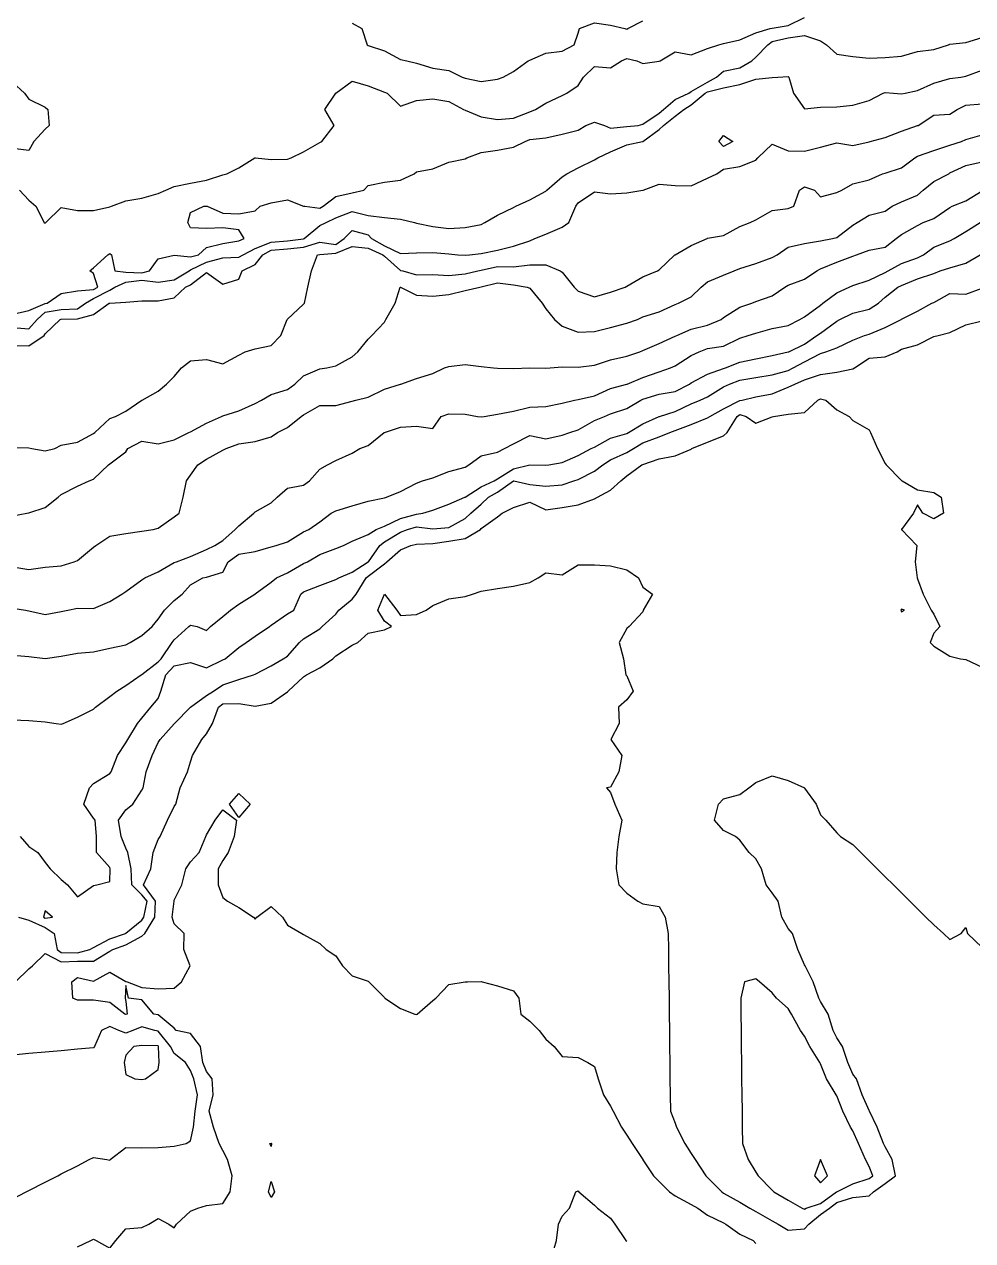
# Model space of a CAD drawing. Header units: metres. Extents: x 2681030 to 2681330, y 1246000 to 1246290.
# Drawn here: x 2681099.61 to 2681128.96, y 1246051.24 to 1246088.88 of the extents above; entities that cross this region are included whole.
import ezdxf

# ---------------------------------------------------------------- set-up
doc = ezdxf.new("R2010")
doc.units = ezdxf.units.M
doc.layers.add('BASIS_HOEHENLINIEN', color=8, linetype='Continuous')

msp = doc.modelspace()

# ---------------------------------------------------------------- linework, layer by layer
at = {"layer": 'BASIS_HOEHENLINIEN'}
for points in [[(2681099.456, 1246083.75, 0), (2681099.75, 1246083.442, 0), (2681099.961, 1246083.25, 0), (2681100.221, 1246082.75, 0), (2681100.25, 1246082.725, 0), (2681100.271, 1246082.75, 0), (2681100.75, 1246083.212, 0), (2681101.25, 1246083.119, 0), (2681101.75, 1246083.121, 0), (2681102.25, 1246083.23, 0), (2681102.307, 1246083.25, 0), (2681102.75, 1246083.421, 0), (2681103.25, 1246083.498, 0), (2681103.75, 1246083.646, 0), (2681103.984, 1246083.75, 0), (2681104.25, 1246083.866, 0), (2681104.75, 1246083.961, 0), (2681105.25, 1246084.061, 0), (2681105.75, 1246084.219, 0), (2681105.873, 1246084.25, 0), (2681106.25, 1246084.444, 0), (2681106.746, 1246084.75, 0), (2681106.75, 1246084.752, 0), (2681106.762, 1246084.75, 0), (2681107.25, 1246084.699, 0), (2681107.75, 1246084.704, 0), (2681107.869, 1246084.75, 0), (2681108.25, 1246084.933, 0), (2681108.75, 1246085.226, 0), (2681108.815, 1246085.25, 0), (2681109.193, 1246085.75, 0), (2681108.911, 1246086.25, 0), (2681109.25, 1246086.75, 0), (2681109.251, 1246086.75, 0), (2681109.75, 1246087.119, 0), (2681110.25, 1246086.978, 0), (2681110.75, 1246086.783, 0), (2681110.834, 1246086.75, 0), (2681111.25, 1246086.352, 0), (2681111.75, 1246086.522, 0), (2681112.25, 1246086.572, 0), (2681112.75, 1246086.493, 0), (2681113.201, 1246086.25, 0), (2681113.25, 1246086.229, 0), (2681113.75, 1246086.019, 0), (2681114.25, 1246085.931, 0), (2681114.75, 1246085.973, 0), (2681115.25, 1246086.178, 0), (2681115.429, 1246086.25, 0), (2681115.75, 1246086.442, 0), (2681116.25, 1246086.682, 0), (2681116.399, 1246086.75, 0), (2681116.75, 1246086.993, 0), (2681116.917, 1246087.25, 0), (2681117.25, 1246087.573, 0), (2681117.75, 1246087.53, 0), (2681118.092, 1246087.75, 0), (2681118.25, 1246087.823, 0), (2681118.568, 1246087.75, 0), (2681118.75, 1246087.669, 0), (2681119.25, 1246087.741, 0), (2681119.285, 1246087.75, 0), (2681119.75, 1246088.028, 0), (2681120.25, 1246087.935, 0), (2681120.75, 1246088.131, 0), (2681121.105, 1246088.25, 0), (2681121.25, 1246088.287, 0), (2681121.75, 1246088.397, 0), (2681122.25, 1246088.617, 0), (2681122.692, 1246088.75, 0), (2681122.75, 1246088.766, 0), (2681123.25, 1246088.843, 0), (2681123.75, 1246089.09, 0)], [(2681109.75, 1246088.92, 0), (2681110.049, 1246088.75, 0), (2681110.22, 1246088.25, 0), (2681110.25, 1246088.224, 0), (2681110.75, 1246088.063, 0), (2681111.25, 1246087.797, 0), (2681111.447, 1246087.75, 0), (2681111.75, 1246087.678, 0), (2681112.25, 1246087.529, 0), (2681112.75, 1246087.447, 0), (2681113.162, 1246087.25, 0), (2681113.25, 1246087.211, 0), (2681113.75, 1246087.112, 0), (2681114.25, 1246087.189, 0), (2681114.429, 1246087.25, 0), (2681114.75, 1246087.424, 0), (2681115.199, 1246087.75, 0), (2681115.25, 1246087.773, 0), (2681115.75, 1246087.987, 0), (2681116.25, 1246088.05, 0), (2681116.624, 1246088.25, 0), (2681116.75, 1246088.609, 0), (2681116.788, 1246088.75, 0), (2681117.25, 1246088.929, 0), (2681117.75, 1246088.854, 0), (2681118.192, 1246088.75, 0), (2681118.25, 1246088.735, 0), (2681118.281, 1246088.75, 0), (2681118.75, 1246088.986, 0)], [(2681099.25, 1246079.907, 0), (2681099.75, 1246080.028, 0), (2681100.25, 1246080.238, 0), (2681100.311, 1246080.25, 0), (2681100.75, 1246080.548, 0), (2681101.25, 1246080.634, 0), (2681101.75, 1246080.674, 0), (2681101.882, 1246080.75, 0), (2681101.75, 1246081.171, 0), (2681101.639, 1246081.25, 0), (2681101.75, 1246081.35, 0), (2681102.196, 1246081.75, 0), (2681102.25, 1246081.79, 0), (2681102.306, 1246081.75, 0), (2681102.413, 1246081.25, 0), (2681102.75, 1246081.211, 0), (2681103.25, 1246081.193, 0), (2681103.481, 1246081.25, 0), (2681103.75, 1246081.626, 0), (2681104.25, 1246081.741, 0), (2681104.75, 1246081.69, 0), (2681104.997, 1246081.75, 0), (2681105.25, 1246081.971, 0), (2681105.75, 1246082.103, 0), (2681106.25, 1246082.179, 0), (2681106.414, 1246082.25, 0), (2681106.25, 1246082.526, 0), (2681105.75, 1246082.581, 0), (2681105.25, 1246082.565, 0), (2681104.75, 1246082.586, 0), (2681104.67, 1246082.75, 0), (2681104.75, 1246083.061, 0), (2681105.168, 1246083.25, 0), (2681105.25, 1246083.253, 0), (2681105.266, 1246083.25, 0), (2681105.75, 1246083.033, 0), (2681106.25, 1246083.013, 0), (2681106.75, 1246083.111, 0), (2681106.912, 1246083.25, 0), (2681107.25, 1246083.355, 0), (2681107.75, 1246083.451, 0), (2681108.25, 1246083.257, 0), (2681108.286, 1246083.25, 0), (2681108.75, 1246083.194, 0), (2681108.856, 1246083.25, 0), (2681109.25, 1246083.553, 0), (2681109.75, 1246083.662, 0), (2681110.116, 1246083.75, 0), (2681110.25, 1246083.889, 0), (2681110.75, 1246083.996, 0), (2681111.25, 1246084.054, 0), (2681111.672, 1246084.25, 0), (2681111.75, 1246084.317, 0), (2681112.25, 1246084.408, 0), (2681112.75, 1246084.613, 0), (2681113.25, 1246084.719, 0), (2681113.301, 1246084.75, 0), (2681113.75, 1246084.912, 0), (2681114.25, 1246084.986, 0), (2681114.75, 1246085.078, 0), (2681115.105, 1246085.25, 0), (2681115.25, 1246085.316, 0), (2681115.75, 1246085.371, 0), (2681116.25, 1246085.484, 0), (2681116.75, 1246085.601, 0), (2681116.988, 1246085.75, 0), (2681117.25, 1246085.858, 0), (2681117.56, 1246085.75, 0), (2681117.75, 1246085.666, 0), (2681118.25, 1246085.721, 0), (2681118.607, 1246085.75, 0), (2681118.75, 1246085.796, 0), (2681119.25, 1246086.136, 0), (2681119.393, 1246086.25, 0), (2681119.75, 1246086.55, 0), (2681120.168, 1246086.75, 0), (2681120.25, 1246086.805, 0), (2681120.75, 1246087.095, 0), (2681121.031, 1246087.25, 0), (2681121.25, 1246087.429, 0), (2681121.75, 1246087.53, 0), (2681122.122, 1246087.75, 0), (2681122.25, 1246087.868, 0), (2681122.622, 1246088.25, 0), (2681122.75, 1246088.348, 0), (2681123.25, 1246088.466, 0), (2681123.75, 1246088.53, 0), (2681124.25, 1246088.374, 0), (2681124.437, 1246088.25, 0), (2681124.75, 1246087.956, 0), (2681125.25, 1246087.885, 0), (2681125.75, 1246087.834, 0), (2681126.25, 1246087.857, 0), (2681126.75, 1246087.891, 0), (2681127.25, 1246088.043, 0), (2681127.75, 1246088.101, 0), (2681128.21, 1246088.25, 0), (2681128.25, 1246088.264, 0), (2681128.75, 1246088.315, 0), (2681129.25, 1246088.472, 0)], [(2681099.25, 1246079.497, 0), (2681099.75, 1246079.455, 0), (2681100.001, 1246079.75, 0), (2681100.25, 1246079.972, 0), (2681100.75, 1246080.052, 0), (2681101.25, 1246080.073, 0), (2681101.507, 1246080.25, 0), (2681101.75, 1246080.4, 0), (2681102.25, 1246080.659, 0), (2681102.409, 1246080.75, 0), (2681102.75, 1246080.9, 0), (2681103.25, 1246080.96, 0), (2681103.75, 1246080.897, 0), (2681104.25, 1246080.978, 0), (2681104.705, 1246081.25, 0), (2681104.75, 1246081.282, 0), (2681105.25, 1246081.52, 0), (2681105.75, 1246081.659, 0), (2681106.25, 1246081.676, 0), (2681106.38, 1246081.75, 0), (2681106.75, 1246081.944, 0), (2681107.25, 1246082.14, 0), (2681107.75, 1246082.178, 0), (2681108.25, 1246082.242, 0), (2681108.27, 1246082.25, 0), (2681108.75, 1246082.658, 0), (2681108.952, 1246082.75, 0), (2681109.25, 1246082.893, 0), (2681109.75, 1246083.093, 0), (2681110.25, 1246082.968, 0), (2681110.75, 1246082.901, 0), (2681111.25, 1246082.853, 0), (2681111.688, 1246082.75, 0), (2681111.75, 1246082.724, 0), (2681112.25, 1246082.627, 0), (2681112.75, 1246082.566, 0), (2681113.25, 1246082.591, 0), (2681113.75, 1246082.688, 0), (2681113.857, 1246082.75, 0), (2681114.25, 1246082.974, 0), (2681114.75, 1246083.212, 0), (2681114.818, 1246083.25, 0), (2681115.25, 1246083.449, 0), (2681115.75, 1246083.718, 0), (2681115.776, 1246083.75, 0), (2681116.25, 1246084.157, 0), (2681116.402, 1246084.25, 0), (2681116.75, 1246084.436, 0), (2681117.25, 1246084.683, 0), (2681117.359, 1246084.75, 0), (2681117.75, 1246084.935, 0), (2681118.25, 1246085.154, 0), (2681118.735, 1246085.25, 0), (2681118.75, 1246085.253, 0), (2681119.25, 1246085.626, 0), (2681119.385, 1246085.75, 0), (2681119.75, 1246086.036, 0), (2681120.02, 1246086.25, 0), (2681120.25, 1246086.387, 0), (2681120.683, 1246086.75, 0), (2681120.75, 1246086.793, 0), (2681121.25, 1246086.918, 0), (2681121.75, 1246087.021, 0), (2681122.25, 1246087.184, 0), (2681122.75, 1246087.233, 0), (2681122.926, 1246087.25, 0), (2681123.25, 1246087.271, 0), (2681123.266, 1246087.25, 0), (2681123.415, 1246086.75, 0), (2681123.75, 1246086.262, 0), (2681124.25, 1246086.322, 0), (2681124.75, 1246086.326, 0), (2681125.25, 1246086.377, 0), (2681125.75, 1246086.527, 0), (2681126.187, 1246086.75, 0), (2681126.25, 1246086.768, 0), (2681126.504, 1246086.75, 0), (2681126.75, 1246086.726, 0), (2681126.863, 1246086.75, 0), (2681127.25, 1246086.836, 0), (2681127.75, 1246087.055, 0), (2681128.25, 1246087.2, 0), (2681128.59, 1246087.25, 0), (2681128.75, 1246087.278, 0), (2681129.25, 1246087.467, 0)], [(2681099.25, 1246087.085, 0), (2681099.616, 1246086.75, 0), (2681099.75, 1246086.561, 0), (2681100.25, 1246086.321, 0), (2681100.341, 1246086.25, 0), (2681100.38, 1246085.75, 0), (2681100.25, 1246085.638, 0), (2681099.907, 1246085.25, 0), (2681099.75, 1246084.973, 0), (2681099.25, 1246085.038, 0)], [(2681099.25, 1246078.942, 0), (2681099.75, 1246078.932, 0), (2681100.227, 1246079.25, 0), (2681100.25, 1246079.303, 0), (2681100.719, 1246079.75, 0), (2681100.75, 1246079.753, 0), (2681101.25, 1246079.767, 0), (2681101.75, 1246079.898, 0), (2681102.234, 1246080.25, 0), (2681102.25, 1246080.256, 0), (2681102.75, 1246080.283, 0), (2681103.25, 1246080.329, 0), (2681103.75, 1246080.322, 0), (2681104.25, 1246080.418, 0), (2681104.6, 1246080.75, 0), (2681104.75, 1246080.818, 0), (2681105.25, 1246081.201, 0), (2681105.75, 1246080.836, 0), (2681106.25, 1246080.993, 0), (2681106.35, 1246081.25, 0), (2681106.75, 1246081.448, 0), (2681106.994, 1246081.75, 0), (2681107.25, 1246081.893, 0), (2681107.75, 1246081.93, 0), (2681108.25, 1246081.981, 0), (2681108.75, 1246082.144, 0), (2681109.25, 1246082.063, 0), (2681109.503, 1246082.25, 0), (2681109.75, 1246082.496, 0), (2681110.25, 1246082.366, 0), (2681110.357, 1246082.25, 0), (2681110.75, 1246082.022, 0), (2681111.25, 1246081.79, 0), (2681111.75, 1246081.811, 0), (2681112.25, 1246081.82, 0), (2681112.75, 1246081.775, 0), (2681113.026, 1246081.75, 0), (2681113.25, 1246081.733, 0), (2681113.384, 1246081.75, 0), (2681113.75, 1246081.794, 0), (2681114.25, 1246081.897, 0), (2681114.75, 1246082.018, 0), (2681115.25, 1246082.185, 0), (2681115.412, 1246082.25, 0), (2681115.75, 1246082.392, 0), (2681116.25, 1246082.607, 0), (2681116.455, 1246082.75, 0), (2681116.681, 1246083.25, 0), (2681116.75, 1246083.355, 0), (2681117.25, 1246083.701, 0), (2681117.75, 1246083.635, 0), (2681118.25, 1246083.67, 0), (2681118.75, 1246083.746, 0), (2681118.764, 1246083.75, 0), (2681119.25, 1246083.937, 0), (2681119.75, 1246083.894, 0), (2681120.25, 1246083.88, 0), (2681120.75, 1246084.117, 0), (2681121.035, 1246084.25, 0), (2681121.25, 1246084.394, 0), (2681121.75, 1246084.484, 0), (2681122.25, 1246084.674, 0), (2681122.309, 1246084.75, 0), (2681122.75, 1246085.168, 0), (2681123.25, 1246084.97, 0), (2681123.75, 1246084.951, 0), (2681124.25, 1246085.08, 0), (2681124.75, 1246085.209, 0), (2681125.25, 1246085.131, 0), (2681125.75, 1246085.24, 0), (2681125.787, 1246085.25, 0), (2681126.25, 1246085.377, 0), (2681126.75, 1246085.573, 0), (2681127.25, 1246085.745, 0), (2681127.272, 1246085.75, 0), (2681127.75, 1246086.065, 0), (2681128.25, 1246086.1, 0), (2681128.476, 1246086.25, 0), (2681128.75, 1246086.384, 0), (2681129.25, 1246086.424, 0)], [(2681099.25, 1246075.79, 0), (2681099.75, 1246075.779, 0), (2681099.842, 1246075.75, 0), (2681100.25, 1246075.684, 0), (2681100.554, 1246075.75, 0), (2681100.75, 1246075.858, 0), (2681101.25, 1246075.949, 0), (2681101.75, 1246076.214, 0), (2681101.787, 1246076.25, 0), (2681102.25, 1246076.68, 0), (2681102.435, 1246076.75, 0), (2681102.75, 1246076.911, 0), (2681103.25, 1246077.246, 0), (2681103.257, 1246077.25, 0), (2681103.75, 1246077.533, 0), (2681104.007, 1246077.75, 0), (2681104.25, 1246077.98, 0), (2681104.477, 1246078.25, 0), (2681104.75, 1246078.472, 0), (2681105.25, 1246078.512, 0), (2681105.75, 1246078.37, 0), (2681106.25, 1246078.648, 0), (2681106.446, 1246078.75, 0), (2681106.75, 1246078.843, 0), (2681107.25, 1246078.938, 0), (2681107.543, 1246079.25, 0), (2681107.744, 1246079.75, 0), (2681107.75, 1246079.758, 0), (2681108.25, 1246080.217, 0), (2681108.275, 1246080.25, 0), (2681108.379, 1246080.75, 0), (2681108.498, 1246081.25, 0), (2681108.679, 1246081.75, 0), (2681108.75, 1246081.757, 0), (2681109.25, 1246081.796, 0), (2681109.75, 1246082.008, 0), (2681110.25, 1246081.955, 0), (2681110.706, 1246081.75, 0), (2681110.75, 1246081.704, 0), (2681111.25, 1246081.267, 0), (2681111.322, 1246081.25, 0), (2681111.75, 1246081.125, 0), (2681112.25, 1246081.142, 0), (2681112.75, 1246081.106, 0), (2681113.25, 1246081.158, 0), (2681113.639, 1246081.25, 0), (2681113.75, 1246081.276, 0), (2681114.25, 1246081.389, 0), (2681114.75, 1246081.378, 0), (2681115.25, 1246081.441, 0), (2681115.75, 1246081.442, 0), (2681116.188, 1246081.25, 0), (2681116.25, 1246081.207, 0), (2681116.627, 1246080.75, 0), (2681116.75, 1246080.623, 0), (2681117.25, 1246080.449, 0), (2681117.75, 1246080.591, 0), (2681118.199, 1246080.75, 0), (2681118.25, 1246080.776, 0), (2681118.75, 1246081.063, 0), (2681119.2, 1246081.25, 0), (2681119.25, 1246081.283, 0), (2681119.744, 1246081.75, 0), (2681119.75, 1246081.753, 0), (2681120.25, 1246082.033, 0), (2681120.741, 1246082.25, 0), (2681120.75, 1246082.262, 0), (2681121.25, 1246082.342, 0), (2681121.75, 1246082.627, 0), (2681122.076, 1246082.75, 0), (2681122.25, 1246082.836, 0), (2681122.75, 1246083.117, 0), (2681123.25, 1246083.186, 0), (2681123.42, 1246083.25, 0), (2681123.602, 1246083.75, 0), (2681123.75, 1246083.855, 0), (2681124.063, 1246083.75, 0), (2681124.25, 1246083.544, 0), (2681124.75, 1246083.672, 0), (2681124.912, 1246083.75, 0), (2681125.25, 1246083.944, 0), (2681125.75, 1246084.064, 0), (2681126.169, 1246084.25, 0), (2681126.25, 1246084.274, 0), (2681126.75, 1246084.435, 0), (2681127.167, 1246084.75, 0), (2681127.25, 1246084.801, 0), (2681127.75, 1246084.98, 0), (2681128.25, 1246085.143, 0), (2681128.616, 1246085.25, 0), (2681128.75, 1246085.318, 0), (2681129.25, 1246085.46, 0)], [(2681121.536, 1246085.25, 0), (2681121.25, 1246085.103, 0), (2681121.104, 1246085.25, 0), (2681121.25, 1246085.443, 0), (2681121.536, 1246085.25, 0)], [(2681099.25, 1246073.668, 0), (2681099.683, 1246073.75, 0), (2681099.75, 1246073.765, 0), (2681100.25, 1246073.924, 0), (2681100.655, 1246074.25, 0), (2681100.75, 1246074.33, 0), (2681101.25, 1246074.587, 0), (2681101.612, 1246074.75, 0), (2681101.75, 1246074.81, 0), (2681102.217, 1246075.25, 0), (2681102.25, 1246075.283, 0), (2681102.75, 1246075.648, 0), (2681102.811, 1246075.75, 0), (2681103.25, 1246075.986, 0), (2681103.75, 1246075.9, 0), (2681104.25, 1246076.018, 0), (2681104.699, 1246076.25, 0), (2681104.75, 1246076.275, 0), (2681105.25, 1246076.535, 0), (2681105.715, 1246076.75, 0), (2681105.75, 1246076.763, 0), (2681106.25, 1246076.919, 0), (2681106.75, 1246077.143, 0), (2681106.952, 1246077.25, 0), (2681107.25, 1246077.422, 0), (2681107.75, 1246077.578, 0), (2681107.978, 1246077.75, 0), (2681108.25, 1246077.999, 0), (2681108.75, 1246078.221, 0), (2681108.966, 1246078.25, 0), (2681109.25, 1246078.311, 0), (2681109.75, 1246078.595, 0), (2681109.929, 1246078.75, 0), (2681110.25, 1246079.138, 0), (2681110.366, 1246079.25, 0), (2681110.75, 1246079.667, 0), (2681110.798, 1246079.75, 0), (2681111.086, 1246080.25, 0), (2681111.244, 1246080.75, 0), (2681111.25, 1246080.751, 0), (2681111.252, 1246080.75, 0), (2681111.75, 1246080.501, 0), (2681112.25, 1246080.464, 0), (2681112.75, 1246080.524, 0), (2681113.25, 1246080.639, 0), (2681113.702, 1246080.75, 0), (2681113.75, 1246080.761, 0), (2681114.25, 1246080.879, 0), (2681114.75, 1246080.824, 0), (2681115.172, 1246080.75, 0), (2681115.25, 1246080.713, 0), (2681115.639, 1246080.25, 0), (2681115.75, 1246080.074, 0), (2681116.019, 1246079.75, 0), (2681116.25, 1246079.541, 0), (2681116.75, 1246079.358, 0), (2681117.25, 1246079.378, 0), (2681117.75, 1246079.501, 0), (2681118.25, 1246079.633, 0), (2681118.584, 1246079.75, 0), (2681118.75, 1246079.825, 0), (2681119.25, 1246079.989, 0), (2681119.75, 1246080.213, 0), (2681119.854, 1246080.25, 0), (2681120.25, 1246080.446, 0), (2681120.554, 1246080.75, 0), (2681120.75, 1246080.911, 0), (2681121.25, 1246081.118, 0), (2681121.58, 1246081.25, 0), (2681121.75, 1246081.324, 0), (2681122.25, 1246081.475, 0), (2681122.75, 1246081.662, 0), (2681122.91, 1246081.75, 0), (2681123.25, 1246081.987, 0), (2681123.75, 1246082.1, 0), (2681124.25, 1246082.186, 0), (2681124.62, 1246082.25, 0), (2681124.75, 1246082.284, 0), (2681125.25, 1246082.667, 0), (2681125.38, 1246082.75, 0), (2681125.75, 1246082.972, 0), (2681126.25, 1246083.1, 0), (2681126.466, 1246083.25, 0), (2681126.75, 1246083.391, 0), (2681127.25, 1246083.591, 0), (2681127.423, 1246083.75, 0), (2681127.75, 1246084.018, 0), (2681128.22, 1246084.25, 0), (2681128.25, 1246084.282, 0), (2681128.75, 1246084.508, 0), (2681129.25, 1246084.627, 0)], [(2681099.25, 1246072.088, 0), (2681099.75, 1246072.006, 0), (2681100.25, 1246072.079, 0), (2681100.75, 1246072.122, 0), (2681101.155, 1246072.25, 0), (2681101.25, 1246072.288, 0), (2681101.75, 1246072.705, 0), (2681101.818, 1246072.75, 0), (2681102.25, 1246073.047, 0), (2681102.75, 1246073.127, 0), (2681103.25, 1246073.192, 0), (2681103.595, 1246073.25, 0), (2681103.75, 1246073.29, 0), (2681104.25, 1246073.64, 0), (2681104.401, 1246073.75, 0), (2681104.523, 1246074.25, 0), (2681104.628, 1246074.75, 0), (2681104.75, 1246074.927, 0), (2681104.974, 1246075.25, 0), (2681105.25, 1246075.429, 0), (2681105.75, 1246075.707, 0), (2681105.857, 1246075.75, 0), (2681106.25, 1246075.901, 0), (2681106.75, 1246075.976, 0), (2681107.25, 1246076.12, 0), (2681107.445, 1246076.25, 0), (2681107.75, 1246076.408, 0), (2681108.176, 1246076.75, 0), (2681108.25, 1246076.792, 0), (2681108.75, 1246077.086, 0), (2681109.25, 1246077.086, 0), (2681109.75, 1246077.219, 0), (2681109.866, 1246077.25, 0), (2681110.25, 1246077.348, 0), (2681110.75, 1246077.586, 0), (2681111.25, 1246077.748, 0), (2681111.259, 1246077.75, 0), (2681111.75, 1246077.919, 0), (2681112.25, 1246078.074, 0), (2681112.616, 1246078.25, 0), (2681112.75, 1246078.297, 0), (2681113.25, 1246078.352, 0), (2681113.75, 1246078.296, 0), (2681114.131, 1246078.25, 0), (2681114.25, 1246078.239, 0), (2681114.75, 1246078.23, 0), (2681115.25, 1246078.249, 0), (2681115.75, 1246078.239, 0), (2681115.878, 1246078.25, 0), (2681116.25, 1246078.277, 0), (2681116.75, 1246078.272, 0), (2681117.25, 1246078.338, 0), (2681117.75, 1246078.495, 0), (2681118.25, 1246078.612, 0), (2681118.661, 1246078.75, 0), (2681118.75, 1246078.783, 0), (2681119.25, 1246079, 0), (2681119.75, 1246079.226, 0), (2681119.803, 1246079.25, 0), (2681120.25, 1246079.446, 0), (2681120.75, 1246079.568, 0), (2681121.176, 1246079.75, 0), (2681121.25, 1246079.806, 0), (2681121.75, 1246080.126, 0), (2681122.127, 1246080.25, 0), (2681122.25, 1246080.299, 0), (2681122.75, 1246080.474, 0), (2681123.142, 1246080.75, 0), (2681123.25, 1246080.811, 0), (2681123.75, 1246080.993, 0), (2681124.138, 1246081.25, 0), (2681124.25, 1246081.318, 0), (2681124.75, 1246081.52, 0), (2681125.25, 1246081.706, 0), (2681125.357, 1246081.75, 0), (2681125.75, 1246081.889, 0), (2681126.25, 1246081.987, 0), (2681126.592, 1246082.25, 0), (2681126.75, 1246082.377, 0), (2681127.25, 1246082.659, 0), (2681127.427, 1246082.75, 0), (2681127.75, 1246082.875, 0), (2681128.25, 1246083.212, 0), (2681128.327, 1246083.25, 0), (2681128.75, 1246083.419, 0), (2681129.25, 1246083.725, 0)], [(2681099.25, 1246070.814, 0), (2681099.643, 1246070.75, 0), (2681099.75, 1246070.735, 0), (2681100.25, 1246070.62, 0), (2681100.75, 1246070.712, 0), (2681100.956, 1246070.75, 0), (2681101.25, 1246070.813, 0), (2681101.75, 1246070.802, 0), (2681102.25, 1246071.023, 0), (2681102.63, 1246071.25, 0), (2681102.75, 1246071.328, 0), (2681103.25, 1246071.695, 0), (2681103.341, 1246071.75, 0), (2681103.75, 1246071.936, 0), (2681104.25, 1246072.222, 0), (2681104.314, 1246072.25, 0), (2681104.75, 1246072.411, 0), (2681105.25, 1246072.629, 0), (2681105.506, 1246072.75, 0), (2681105.75, 1246072.912, 0), (2681106.13, 1246073.25, 0), (2681106.25, 1246073.361, 0), (2681106.713, 1246073.75, 0), (2681106.75, 1246073.799, 0), (2681107.25, 1246074.071, 0), (2681107.431, 1246074.25, 0), (2681107.75, 1246074.527, 0), (2681108.25, 1246074.625, 0), (2681108.439, 1246074.75, 0), (2681108.75, 1246075.116, 0), (2681108.996, 1246075.25, 0), (2681109.25, 1246075.388, 0), (2681109.75, 1246075.609, 0), (2681109.995, 1246075.75, 0), (2681110.25, 1246075.844, 0), (2681110.744, 1246076.25, 0), (2681110.75, 1246076.255, 0), (2681111.25, 1246076.419, 0), (2681111.75, 1246076.445, 0), (2681112.25, 1246076.375, 0), (2681112.513, 1246076.75, 0), (2681112.75, 1246076.824, 0), (2681113.25, 1246076.815, 0), (2681113.635, 1246076.75, 0), (2681113.75, 1246076.734, 0), (2681113.84, 1246076.75, 0), (2681114.25, 1246076.818, 0), (2681114.75, 1246076.908, 0), (2681115.25, 1246077.029, 0), (2681115.75, 1246077.056, 0), (2681116.25, 1246077.159, 0), (2681116.639, 1246077.25, 0), (2681116.75, 1246077.272, 0), (2681117.25, 1246077.385, 0), (2681117.75, 1246077.614, 0), (2681118.25, 1246077.746, 0), (2681118.261, 1246077.75, 0), (2681118.75, 1246077.949, 0), (2681119.25, 1246078.123, 0), (2681119.603, 1246078.25, 0), (2681119.75, 1246078.318, 0), (2681120.25, 1246078.634, 0), (2681120.496, 1246078.75, 0), (2681120.75, 1246078.846, 0), (2681121.25, 1246078.918, 0), (2681121.75, 1246079.165, 0), (2681122.005, 1246079.25, 0), (2681122.25, 1246079.321, 0), (2681122.75, 1246079.472, 0), (2681123.25, 1246079.557, 0), (2681123.607, 1246079.75, 0), (2681123.75, 1246079.834, 0), (2681124.25, 1246080.186, 0), (2681124.32, 1246080.25, 0), (2681124.75, 1246080.577, 0), (2681125.13, 1246080.75, 0), (2681125.25, 1246080.801, 0), (2681125.75, 1246080.968, 0), (2681126.25, 1246081.199, 0), (2681126.345, 1246081.25, 0), (2681126.75, 1246081.48, 0), (2681127.25, 1246081.66, 0), (2681127.435, 1246081.75, 0), (2681127.75, 1246081.984, 0), (2681128.25, 1246082.178, 0), (2681128.387, 1246082.25, 0), (2681128.75, 1246082.471, 0), (2681129.193, 1246082.75, 0)], [(2681099.25, 1246069.355, 0), (2681099.75, 1246069.323, 0), (2681100.25, 1246069.255, 0), (2681100.75, 1246069.329, 0), (2681101.25, 1246069.42, 0), (2681101.75, 1246069.458, 0), (2681102.25, 1246069.579, 0), (2681102.75, 1246069.677, 0), (2681102.884, 1246069.75, 0), (2681103.25, 1246069.971, 0), (2681103.56, 1246070.25, 0), (2681103.75, 1246070.476, 0), (2681103.948, 1246070.75, 0), (2681104.25, 1246071.05, 0), (2681104.493, 1246071.25, 0), (2681104.75, 1246071.54, 0), (2681105.135, 1246071.75, 0), (2681105.25, 1246071.776, 0), (2681105.75, 1246071.925, 0), (2681105.92, 1246072.25, 0), (2681106.25, 1246072.481, 0), (2681106.75, 1246072.57, 0), (2681107.25, 1246072.713, 0), (2681107.4, 1246072.75, 0), (2681107.75, 1246072.866, 0), (2681108.25, 1246073.172, 0), (2681108.414, 1246073.25, 0), (2681108.75, 1246073.481, 0), (2681109.102, 1246073.75, 0), (2681109.25, 1246073.831, 0), (2681109.75, 1246073.981, 0), (2681110.25, 1246074.127, 0), (2681110.75, 1246074.23, 0), (2681110.816, 1246074.25, 0), (2681111.25, 1246074.421, 0), (2681111.75, 1246074.678, 0), (2681111.933, 1246074.75, 0), (2681112.25, 1246074.847, 0), (2681112.75, 1246075.042, 0), (2681113.25, 1246075.173, 0), (2681113.366, 1246075.25, 0), (2681113.75, 1246075.526, 0), (2681114.25, 1246075.645, 0), (2681114.466, 1246075.75, 0), (2681114.75, 1246075.903, 0), (2681115.25, 1246076.158, 0), (2681115.75, 1246076.057, 0), (2681116.25, 1246076.169, 0), (2681116.49, 1246076.25, 0), (2681116.75, 1246076.333, 0), (2681117.25, 1246076.618, 0), (2681117.559, 1246076.75, 0), (2681117.75, 1246076.825, 0), (2681118.25, 1246076.991, 0), (2681118.683, 1246077.25, 0), (2681118.75, 1246077.282, 0), (2681119.25, 1246077.438, 0), (2681119.75, 1246077.519, 0), (2681120.193, 1246077.75, 0), (2681120.25, 1246077.782, 0), (2681120.75, 1246078.055, 0), (2681121.25, 1246078.229, 0), (2681121.306, 1246078.25, 0), (2681121.75, 1246078.422, 0), (2681122.25, 1246078.533, 0), (2681122.75, 1246078.629, 0), (2681123.25, 1246078.743, 0), (2681123.269, 1246078.75, 0), (2681123.75, 1246078.98, 0), (2681124.139, 1246079.25, 0), (2681124.25, 1246079.325, 0), (2681124.75, 1246079.7, 0), (2681124.851, 1246079.75, 0), (2681125.25, 1246079.938, 0), (2681125.75, 1246080.064, 0), (2681126.044, 1246080.25, 0), (2681126.25, 1246080.438, 0), (2681126.64, 1246080.75, 0), (2681126.75, 1246080.801, 0), (2681127.25, 1246081.004, 0), (2681127.75, 1246081.175, 0), (2681127.956, 1246081.25, 0), (2681128.25, 1246081.342, 0), (2681128.75, 1246081.489, 0), (2681129.194, 1246081.75, 0)], [(2681099.25, 1246067.363, 0), (2681099.75, 1246067.341, 0), (2681100.25, 1246067.292, 0), (2681100.59, 1246067.25, 0), (2681100.75, 1246067.226, 0), (2681100.809, 1246067.25, 0), (2681101.25, 1246067.436, 0), (2681101.75, 1246067.687, 0), (2681101.81, 1246067.75, 0), (2681102.25, 1246068.076, 0), (2681102.476, 1246068.25, 0), (2681102.75, 1246068.423, 0), (2681103.227, 1246068.75, 0), (2681103.25, 1246068.763, 0), (2681103.75, 1246069.154, 0), (2681103.841, 1246069.25, 0), (2681104.184, 1246069.75, 0), (2681104.25, 1246069.837, 0), (2681104.7, 1246070.25, 0), (2681104.75, 1246070.292, 0), (2681104.959, 1246070.25, 0), (2681105.25, 1246070.121, 0), (2681105.369, 1246070.25, 0), (2681105.75, 1246070.555, 0), (2681105.992, 1246070.75, 0), (2681106.25, 1246070.933, 0), (2681106.746, 1246071.25, 0), (2681106.75, 1246071.253, 0), (2681107.25, 1246071.616, 0), (2681107.415, 1246071.75, 0), (2681107.75, 1246071.908, 0), (2681108.25, 1246072.192, 0), (2681108.369, 1246072.25, 0), (2681108.75, 1246072.477, 0), (2681109.25, 1246072.661, 0), (2681109.489, 1246072.75, 0), (2681109.75, 1246072.888, 0), (2681110.25, 1246073.097, 0), (2681110.492, 1246073.25, 0), (2681110.75, 1246073.351, 0), (2681111.25, 1246073.592, 0), (2681111.75, 1246073.722, 0), (2681111.937, 1246073.75, 0), (2681112.25, 1246073.848, 0), (2681112.75, 1246074.034, 0), (2681113.242, 1246074.25, 0), (2681113.25, 1246074.253, 0), (2681113.75, 1246074.567, 0), (2681114.148, 1246074.75, 0), (2681114.25, 1246074.816, 0), (2681114.75, 1246075.13, 0), (2681115.25, 1246075.247, 0), (2681115.75, 1246075.237, 0), (2681115.843, 1246075.25, 0), (2681116.25, 1246075.319, 0), (2681116.75, 1246075.541, 0), (2681117.151, 1246075.75, 0), (2681117.25, 1246075.801, 0), (2681117.75, 1246076.071, 0), (2681118.25, 1246076.219, 0), (2681118.307, 1246076.25, 0), (2681118.75, 1246076.519, 0), (2681119.25, 1246076.746, 0), (2681119.261, 1246076.75, 0), (2681119.75, 1246076.9, 0), (2681120.25, 1246077.137, 0), (2681120.523, 1246077.25, 0), (2681120.75, 1246077.353, 0), (2681121.25, 1246077.665, 0), (2681121.431, 1246077.75, 0), (2681121.75, 1246077.866, 0), (2681122.25, 1246077.954, 0), (2681122.75, 1246078.039, 0), (2681123.25, 1246078.165, 0), (2681123.4, 1246078.25, 0), (2681123.75, 1246078.435, 0), (2681124.25, 1246078.699, 0), (2681124.416, 1246078.75, 0), (2681124.75, 1246078.865, 0), (2681125.25, 1246079.109, 0), (2681125.608, 1246079.25, 0), (2681125.75, 1246079.294, 0), (2681126.25, 1246079.498, 0), (2681126.746, 1246079.75, 0), (2681126.75, 1246079.752, 0), (2681127.25, 1246080.009, 0), (2681127.696, 1246080.25, 0), (2681127.75, 1246080.272, 0), (2681128.25, 1246080.549, 0), (2681128.75, 1246080.527, 0), (2681129.25, 1246080.72, 0)], [(2681099.483, 1246063.75, 0), (2681099.75, 1246063.434, 0), (2681100.03, 1246063.25, 0), (2681100.25, 1246062.946, 0), (2681100.409, 1246062.75, 0), (2681100.75, 1246062.421, 0), (2681100.949, 1246062.25, 0), (2681101.25, 1246061.879, 0), (2681101.75, 1246062.23, 0), (2681101.852, 1246062.25, 0), (2681102.25, 1246062.357, 0), (2681102.266, 1246062.75, 0), (2681102.25, 1246062.786, 0), (2681101.846, 1246063.25, 0), (2681101.84, 1246063.75, 0), (2681101.802, 1246064.25, 0), (2681101.75, 1246064.315, 0), (2681101.45, 1246064.75, 0), (2681101.628, 1246065.25, 0), (2681101.75, 1246065.386, 0), (2681102.25, 1246065.695, 0), (2681102.294, 1246065.75, 0), (2681102.489, 1246066.25, 0), (2681102.75, 1246066.647, 0), (2681102.81, 1246066.75, 0), (2681103.109, 1246067.25, 0), (2681103.25, 1246067.407, 0), (2681103.528, 1246067.75, 0), (2681103.75, 1246068.019, 0), (2681103.837, 1246068.25, 0), (2681103.986, 1246068.75, 0), (2681104.25, 1246069.028, 0), (2681104.75, 1246069.128, 0), (2681105.25, 1246068.97, 0), (2681105.75, 1246069.215, 0), (2681105.821, 1246069.25, 0), (2681106.25, 1246069.599, 0), (2681106.473, 1246069.75, 0), (2681106.75, 1246069.948, 0), (2681107.197, 1246070.25, 0), (2681107.25, 1246070.283, 0), (2681107.75, 1246070.643, 0), (2681107.954, 1246070.75, 0), (2681108.165, 1246071.25, 0), (2681108.25, 1246071.315, 0), (2681108.75, 1246071.513, 0), (2681109.25, 1246071.703, 0), (2681109.34, 1246071.75, 0), (2681109.75, 1246071.931, 0), (2681110.25, 1246072.245, 0), (2681110.256, 1246072.25, 0), (2681110.609, 1246072.75, 0), (2681110.75, 1246072.87, 0), (2681111.25, 1246073.17, 0), (2681111.465, 1246073.25, 0), (2681111.75, 1246073.333, 0), (2681112.25, 1246073.271, 0), (2681112.75, 1246073.311, 0), (2681113.25, 1246073.59, 0), (2681113.426, 1246073.75, 0), (2681113.75, 1246074.031, 0), (2681113.976, 1246074.25, 0), (2681114.25, 1246074.408, 0), (2681114.747, 1246074.75, 0), (2681114.75, 1246074.752, 0), (2681114.762, 1246074.75, 0), (2681115.25, 1246074.644, 0), (2681115.75, 1246074.59, 0), (2681116.25, 1246074.628, 0), (2681116.611, 1246074.75, 0), (2681116.75, 1246074.797, 0), (2681117.25, 1246075.058, 0), (2681117.51, 1246075.25, 0), (2681117.75, 1246075.399, 0), (2681118.25, 1246075.626, 0), (2681118.456, 1246075.75, 0), (2681118.75, 1246075.926, 0), (2681119.25, 1246076.116, 0), (2681119.589, 1246076.25, 0), (2681119.75, 1246076.311, 0), (2681120.25, 1246076.501, 0), (2681120.75, 1246076.704, 0), (2681120.828, 1246076.75, 0), (2681121.25, 1246076.978, 0), (2681121.75, 1246077.239, 0), (2681121.821, 1246077.25, 0), (2681122.25, 1246077.352, 0), (2681122.75, 1246077.449, 0), (2681123.25, 1246077.651, 0), (2681123.452, 1246077.75, 0), (2681123.75, 1246077.875, 0), (2681124.25, 1246078.04, 0), (2681124.75, 1246078.113, 0), (2681125.25, 1246078.222, 0), (2681125.3, 1246078.25, 0), (2681125.75, 1246078.551, 0), (2681126.25, 1246078.595, 0), (2681126.622, 1246078.75, 0), (2681126.75, 1246078.832, 0), (2681127.25, 1246078.963, 0), (2681127.75, 1246079.219, 0), (2681127.884, 1246079.25, 0), (2681128.25, 1246079.349, 0), (2681128.75, 1246079.579, 0), (2681129.25, 1246079.71, 0)], [(2681099.425, 1246061.25, 0), (2681099.75, 1246061.162, 0), (2681100.25, 1246060.933, 0), (2681100.532, 1246060.75, 0), (2681100.624, 1246060.25, 0), (2681100.75, 1246060.158, 0), (2681101.25, 1246060.147, 0), (2681101.634, 1246060.25, 0), (2681101.75, 1246060.316, 0), (2681102.25, 1246060.585, 0), (2681102.736, 1246060.75, 0), (2681102.75, 1246060.757, 0), (2681103.25, 1246061.161, 0), (2681103.31, 1246061.25, 0), (2681103.407, 1246061.75, 0), (2681103.25, 1246061.947, 0), (2681102.931, 1246062.25, 0), (2681102.91, 1246062.75, 0), (2681102.808, 1246063.25, 0), (2681102.75, 1246063.391, 0), (2681102.61, 1246063.75, 0), (2681102.527, 1246064.25, 0), (2681102.75, 1246064.574, 0), (2681102.967, 1246064.75, 0), (2681103.25, 1246065.178, 0), (2681103.285, 1246065.25, 0), (2681103.384, 1246065.75, 0), (2681103.568, 1246066.25, 0), (2681103.75, 1246066.658, 0), (2681103.81, 1246066.75, 0), (2681104.25, 1246067.237, 0), (2681104.261, 1246067.25, 0), (2681104.75, 1246067.746, 0), (2681104.754, 1246067.75, 0), (2681105.25, 1246068.111, 0), (2681105.458, 1246068.25, 0), (2681105.75, 1246068.44, 0), (2681106.25, 1246068.604, 0), (2681106.701, 1246068.75, 0), (2681106.75, 1246068.773, 0), (2681107.25, 1246069.033, 0), (2681107.618, 1246069.25, 0), (2681107.75, 1246069.325, 0), (2681108.124, 1246069.75, 0), (2681108.25, 1246069.868, 0), (2681108.75, 1246070.179, 0), (2681108.826, 1246070.25, 0), (2681109.25, 1246070.628, 0), (2681109.341, 1246070.75, 0), (2681109.75, 1246071.095, 0), (2681109.883, 1246071.25, 0), (2681110.187, 1246071.75, 0), (2681110.25, 1246071.801, 0), (2681110.75, 1246072.186, 0), (2681110.823, 1246072.25, 0), (2681111.25, 1246072.62, 0), (2681111.573, 1246072.75, 0), (2681111.75, 1246072.799, 0), (2681112.25, 1246072.81, 0), (2681112.75, 1246072.888, 0), (2681113.25, 1246072.971, 0), (2681113.721, 1246073.25, 0), (2681113.75, 1246073.276, 0), (2681114.25, 1246073.644, 0), (2681114.401, 1246073.75, 0), (2681114.75, 1246073.924, 0), (2681115.25, 1246074.091, 0), (2681115.75, 1246073.86, 0), (2681116.25, 1246073.933, 0), (2681116.75, 1246074.007, 0), (2681117.25, 1246074.201, 0), (2681117.345, 1246074.25, 0), (2681117.75, 1246074.464, 0), (2681118.072, 1246074.75, 0), (2681118.25, 1246074.909, 0), (2681118.722, 1246075.25, 0), (2681118.75, 1246075.263, 0), (2681119.25, 1246075.437, 0), (2681119.75, 1246075.526, 0), (2681120.25, 1246075.737, 0), (2681120.269, 1246075.75, 0), (2681120.75, 1246075.955, 0), (2681121.25, 1246076.145, 0), (2681121.357, 1246076.25, 0), (2681121.665, 1246076.75, 0), (2681121.75, 1246076.807, 0), (2681121.951, 1246076.75, 0), (2681122.25, 1246076.539, 0), (2681122.75, 1246076.736, 0), (2681122.797, 1246076.75, 0), (2681123.25, 1246076.82, 0), (2681123.75, 1246076.865, 0), (2681124.161, 1246077.25, 0), (2681124.25, 1246077.288, 0), (2681124.414, 1246077.25, 0), (2681124.75, 1246076.95, 0), (2681125.134, 1246076.75, 0), (2681125.25, 1246076.621, 0), (2681125.75, 1246076.33, 0), (2681125.798, 1246076.25, 0), (2681126.014, 1246075.75, 0), (2681126.25, 1246075.288, 0), (2681126.28, 1246075.25, 0), (2681126.75, 1246074.769, 0), (2681126.778, 1246074.75, 0), (2681127.25, 1246074.474, 0), (2681127.75, 1246074.397, 0), (2681127.986, 1246074.25, 0), (2681128.054, 1246073.75, 0), (2681127.75, 1246073.576, 0), (2681127.414, 1246073.75, 0), (2681127.25, 1246074.007, 0), (2681127.122, 1246073.75, 0), (2681126.75, 1246073.253, 0), (2681126.748, 1246073.25, 0), (2681126.75, 1246073.247, 0), (2681127.234, 1246072.75, 0), (2681127.177, 1246072.25, 0), (2681127.24, 1246071.75, 0), (2681127.25, 1246071.725, 0), (2681127.43, 1246071.25, 0), (2681127.672, 1246070.75, 0), (2681127.75, 1246070.625, 0), (2681127.943, 1246070.25, 0), (2681127.75, 1246070.044, 0), (2681127.645, 1246069.75, 0), (2681127.75, 1246069.638, 0), (2681128.25, 1246069.329, 0), (2681128.58, 1246069.25, 0), (2681128.75, 1246069.23, 0), (2681129.25, 1246068.991, 0)], [(2681099.332, 1246059.25, 0), (2681099.75, 1246059.648, 0), (2681099.857, 1246059.75, 0), (2681100.25, 1246060.125, 0), (2681100.75, 1246059.869, 0), (2681101.25, 1246059.89, 0), (2681101.75, 1246059.893, 0), (2681102.25, 1246060.203, 0), (2681102.347, 1246060.25, 0), (2681102.75, 1246060.4, 0), (2681103.25, 1246060.666, 0), (2681103.336, 1246060.75, 0), (2681103.648, 1246061.25, 0), (2681103.666, 1246061.75, 0), (2681103.296, 1246062.25, 0), (2681103.527, 1246062.75, 0), (2681103.601, 1246063.25, 0), (2681103.75, 1246063.656, 0), (2681103.81, 1246063.75, 0), (2681104.039, 1246064.25, 0), (2681104.25, 1246064.672, 0), (2681104.293, 1246064.75, 0), (2681104.429, 1246065.25, 0), (2681104.658, 1246065.75, 0), (2681104.75, 1246066.062, 0), (2681104.809, 1246066.25, 0), (2681105.107, 1246066.75, 0), (2681105.25, 1246066.925, 0), (2681105.431, 1246067.25, 0), (2681105.617, 1246067.75, 0), (2681105.75, 1246067.85, 0), (2681106.25, 1246067.869, 0), (2681106.75, 1246067.786, 0), (2681107.25, 1246067.872, 0), (2681107.75, 1246068.23, 0), (2681107.773, 1246068.25, 0), (2681108.25, 1246068.687, 0), (2681108.337, 1246068.75, 0), (2681108.75, 1246068.966, 0), (2681109.152, 1246069.25, 0), (2681109.25, 1246069.337, 0), (2681109.75, 1246069.666, 0), (2681109.931, 1246069.75, 0), (2681110.25, 1246070.036, 0), (2681110.75, 1246070.148, 0), (2681110.972, 1246070.25, 0), (2681110.75, 1246070.407, 0), (2681110.549, 1246070.75, 0), (2681110.75, 1246071.246, 0), (2681111.138, 1246070.75, 0), (2681111.25, 1246070.582, 0), (2681111.75, 1246070.615, 0), (2681112.048, 1246070.75, 0), (2681112.25, 1246070.892, 0), (2681112.75, 1246071.098, 0), (2681113.25, 1246071.175, 0), (2681113.477, 1246071.25, 0), (2681113.75, 1246071.343, 0), (2681114.25, 1246071.427, 0), (2681114.75, 1246071.491, 0), (2681115.25, 1246071.608, 0), (2681115.511, 1246071.75, 0), (2681115.75, 1246071.911, 0), (2681116.25, 1246071.847, 0), (2681116.75, 1246072.153, 0), (2681117.25, 1246072.153, 0), (2681117.75, 1246072.124, 0), (2681118.25, 1246072, 0), (2681118.615, 1246071.75, 0), (2681118.75, 1246071.466, 0), (2681119.05, 1246071.25, 0), (2681118.756, 1246070.75, 0), (2681118.75, 1246070.701, 0), (2681118.329, 1246070.25, 0), (2681118.25, 1246070.187, 0), (2681118.016, 1246069.75, 0), (2681118.155, 1246069.25, 0), (2681118.222, 1246068.75, 0), (2681118.25, 1246068.716, 0), (2681118.449, 1246068.25, 0), (2681118.25, 1246067.974, 0), (2681117.999, 1246067.75, 0), (2681118.017, 1246067.25, 0), (2681117.762, 1246066.75, 0), (2681118.101, 1246066.25, 0), (2681118.002, 1246065.75, 0), (2681117.75, 1246065.271, 0), (2681117.63, 1246065.25, 0), (2681117.75, 1246065.11, 0), (2681117.885, 1246064.75, 0), (2681118.098, 1246064.25, 0), (2681118.01, 1246063.75, 0), (2681117.944, 1246063.25, 0), (2681117.92, 1246062.75, 0), (2681118.003, 1246062.25, 0), (2681118.25, 1246061.995, 0), (2681118.598, 1246061.75, 0), (2681118.75, 1246061.66, 0), (2681119.25, 1246061.582, 0), (2681119.444, 1246061.25, 0), (2681119.535, 1246060.75, 0), (2681119.541, 1246060.25, 0), (2681119.547, 1246059.75, 0), (2681119.553, 1246059.25, 0), (2681119.56, 1246058.75, 0), (2681119.566, 1246058.25, 0), (2681119.572, 1246057.75, 0), (2681119.578, 1246057.25, 0), (2681119.584, 1246056.75, 0), (2681119.59, 1246056.25, 0), (2681119.596, 1246055.75, 0), (2681119.605, 1246055.25, 0), (2681119.75, 1246054.876, 0), (2681119.788, 1246054.75, 0), (2681120.05, 1246054.25, 0), (2681120.25, 1246053.939, 0), (2681120.366, 1246053.75, 0), (2681120.695, 1246053.25, 0), (2681120.75, 1246053.195, 0), (2681121.19, 1246052.75, 0), (2681121.25, 1246052.716, 0), (2681121.75, 1246052.429, 0), (2681122.063, 1246052.25, 0), (2681122.25, 1246052.143, 0), (2681122.75, 1246051.856, 0), (2681122.935, 1246051.75, 0), (2681123.25, 1246051.57, 0), (2681123.75, 1246051.611, 0), (2681123.886, 1246051.75, 0), (2681124.25, 1246052.048, 0), (2681124.526, 1246052.25, 0), (2681124.75, 1246052.424, 0), (2681125.25, 1246052.579, 0), (2681125.75, 1246052.628, 0), (2681125.889, 1246052.75, 0), (2681126.25, 1246053.012, 0), (2681126.573, 1246053.25, 0), (2681126.461, 1246053.75, 0), (2681126.25, 1246054.141, 0), (2681126.201, 1246054.25, 0), (2681126.003, 1246054.75, 0), (2681125.765, 1246055.25, 0), (2681125.75, 1246055.268, 0), (2681125.538, 1246055.75, 0), (2681125.36, 1246056.25, 0), (2681125.25, 1246056.394, 0), (2681125.089, 1246056.75, 0), (2681124.93, 1246057.25, 0), (2681124.75, 1246057.52, 0), (2681124.642, 1246057.75, 0), (2681124.485, 1246058.25, 0), (2681124.25, 1246058.646, 0), (2681124.199, 1246058.75, 0), (2681124.02, 1246059.25, 0), (2681123.774, 1246059.75, 0), (2681123.75, 1246059.778, 0), (2681123.548, 1246060.25, 0), (2681123.38, 1246060.75, 0), (2681123.25, 1246060.898, 0), (2681123.052, 1246061.25, 0), (2681122.935, 1246061.75, 0), (2681122.75, 1246062.004, 0), (2681122.57, 1246062.25, 0), (2681122.419, 1246062.75, 0), (2681122.25, 1246063.062, 0), (2681122.045, 1246063.25, 0), (2681121.75, 1246063.634, 0), (2681121.616, 1246063.75, 0), (2681121.25, 1246063.936, 0), (2681120.972, 1246064.25, 0), (2681121.087, 1246064.75, 0), (2681121.25, 1246064.911, 0), (2681121.75, 1246065.045, 0), (2681122.028, 1246065.25, 0), (2681122.25, 1246065.42, 0), (2681122.75, 1246065.627, 0), (2681123.25, 1246065.479, 0), (2681123.748, 1246065.25, 0), (2681123.75, 1246065.245, 0), (2681124.114, 1246064.75, 0), (2681124.25, 1246064.414, 0), (2681124.416, 1246064.25, 0), (2681124.75, 1246063.861, 0), (2681124.862, 1246063.75, 0), (2681125.25, 1246063.497, 0), (2681125.498, 1246063.25, 0), (2681125.75, 1246063, 0), (2681126.002, 1246062.75, 0), (2681126.25, 1246062.504, 0), (2681126.505, 1246062.25, 0), (2681126.75, 1246062.007, 0), (2681127.009, 1246061.75, 0), (2681127.25, 1246061.511, 0), (2681127.512, 1246061.25, 0), (2681127.75, 1246061.014, 0), (2681128.058, 1246060.75, 0), (2681128.25, 1246060.559, 0), (2681128.604, 1246060.75, 0), (2681128.75, 1246060.93, 0), (2681128.802, 1246060.75, 0), (2681129.25, 1246060.316, 0)], [(2681126.75, 1246070.699, 0), (2681126.852, 1246070.75, 0), (2681126.75, 1246070.778, 0), (2681126.733, 1246070.75, 0), (2681126.75, 1246070.699, 0)], [(2681106.601, 1246064.75, 0), (2681106.25, 1246064.338, 0), (2681105.955, 1246064.75, 0), (2681106.25, 1246065.074, 0), (2681106.601, 1246064.75, 0)], [(2681101.25, 1246051.046, 0), (2681101.665, 1246051.25, 0), (2681101.75, 1246051.292, 0), (2681101.829, 1246051.25, 0), (2681102.25, 1246051.01, 0), (2681102.441, 1246051.25, 0), (2681102.75, 1246051.608, 0), (2681103.25, 1246051.649, 0), (2681103.463, 1246051.75, 0), (2681103.75, 1246051.927, 0), (2681104.084, 1246051.75, 0), (2681104.25, 1246051.635, 0), (2681104.317, 1246051.75, 0), (2681104.75, 1246052.156, 0), (2681104.975, 1246052.25, 0), (2681105.25, 1246052.328, 0), (2681105.75, 1246052.395, 0), (2681105.983, 1246052.75, 0), (2681106.036, 1246053.25, 0), (2681105.896, 1246053.75, 0), (2681105.75, 1246054.031, 0), (2681105.639, 1246054.25, 0), (2681105.459, 1246054.75, 0), (2681105.334, 1246055.25, 0), (2681105.449, 1246055.75, 0), (2681105.418, 1246056.25, 0), (2681105.25, 1246056.479, 0), (2681105.136, 1246056.75, 0), (2681105.056, 1246057.25, 0), (2681104.75, 1246057.657, 0), (2681104.304, 1246057.75, 0), (2681104.25, 1246057.818, 0), (2681103.75, 1246058.228, 0), (2681103.613, 1246058.25, 0), (2681103.25, 1246058.69, 0), (2681102.83, 1246058.75, 0), (2681102.75, 1246059.137, 0), (2681102.729, 1246058.75, 0), (2681102.75, 1246058.638, 0), (2681102.792, 1246058.25, 0), (2681102.75, 1246058.244, 0), (2681102.723, 1246058.25, 0), (2681102.25, 1246058.614, 0), (2681101.75, 1246058.687, 0), (2681101.25, 1246058.686, 0), (2681101.111, 1246058.75, 0), (2681101.083, 1246059.25, 0), (2681101.25, 1246059.389, 0), (2681101.75, 1246059.272, 0), (2681102.25, 1246059.551, 0), (2681102.75, 1246059.264, 0), (2681102.796, 1246059.25, 0), (2681103.25, 1246059.074, 0), (2681103.75, 1246059.033, 0), (2681104.25, 1246059.052, 0), (2681104.477, 1246059.25, 0), (2681104.737, 1246059.75, 0), (2681104.545, 1246060.25, 0), (2681104.555, 1246060.75, 0), (2681104.25, 1246061.045, 0), (2681104.182, 1246061.25, 0), (2681104.243, 1246061.75, 0), (2681104.25, 1246061.782, 0), (2681104.488, 1246062.25, 0), (2681104.612, 1246062.75, 0), (2681104.75, 1246062.961, 0), (2681105.022, 1246063.25, 0), (2681105.221, 1246063.75, 0), (2681105.25, 1246063.802, 0), (2681105.513, 1246064.25, 0), (2681105.75, 1246064.571, 0), (2681106.177, 1246064.25, 0), (2681106.103, 1246063.75, 0), (2681105.917, 1246063.25, 0), (2681105.75, 1246063.006, 0), (2681105.612, 1246062.75, 0), (2681105.607, 1246062.25, 0), (2681105.75, 1246061.863, 0), (2681105.897, 1246061.75, 0), (2681106.25, 1246061.552, 0), (2681106.7, 1246061.25, 0), (2681106.75, 1246061.191, 0), (2681106.803, 1246061.25, 0), (2681107.25, 1246061.58, 0), (2681107.599, 1246061.25, 0), (2681107.75, 1246061.008, 0), (2681108.198, 1246060.75, 0), (2681108.25, 1246060.716, 0), (2681108.75, 1246060.432, 0), (2681108.95, 1246060.25, 0), (2681109.25, 1246060.055, 0), (2681109.46, 1246059.75, 0), (2681109.75, 1246059.435, 0), (2681110.25, 1246059.268, 0), (2681110.267, 1246059.25, 0), (2681110.75, 1246058.761, 0), (2681110.77, 1246058.75, 0), (2681111.25, 1246058.423, 0), (2681111.693, 1246058.25, 0), (2681111.75, 1246058.237, 0), (2681111.766, 1246058.25, 0), (2681112.25, 1246058.671, 0), (2681112.346, 1246058.75, 0), (2681112.75, 1246059.171, 0), (2681113.25, 1246059.247, 0), (2681113.325, 1246059.25, 0), (2681113.75, 1246059.265, 0), (2681113.781, 1246059.25, 0), (2681114.25, 1246059.13, 0), (2681114.75, 1246058.971, 0), (2681114.907, 1246058.75, 0), (2681114.978, 1246058.25, 0), (2681115.25, 1246058.029, 0), (2681115.545, 1246057.75, 0), (2681115.75, 1246057.476, 0), (2681116.009, 1246057.25, 0), (2681116.25, 1246056.939, 0), (2681116.75, 1246056.911, 0), (2681117.048, 1246056.75, 0), (2681117.25, 1246056.626, 0), (2681117.372, 1246056.25, 0), (2681117.53, 1246055.75, 0), (2681117.75, 1246055.399, 0), (2681117.828, 1246055.25, 0), (2681118.094, 1246054.75, 0), (2681118.25, 1246054.51, 0), (2681118.416, 1246054.25, 0), (2681118.746, 1246053.75, 0), (2681118.75, 1246053.743, 0), (2681119.075, 1246053.25, 0), (2681119.25, 1246053.076, 0), (2681119.576, 1246052.75, 0), (2681119.75, 1246052.627, 0), (2681120.25, 1246052.364, 0), (2681120.449, 1246052.25, 0), (2681120.75, 1246052.034, 0), (2681121.25, 1246051.791, 0), (2681121.321, 1246051.75, 0), (2681121.75, 1246051.438, 0), (2681122.161, 1246051.25, 0), (2681122.25, 1246051.158, 0)], [(2681100.25, 1246061.224, 0), (2681100.477, 1246061.25, 0), (2681100.25, 1246061.449, 0), (2681100.202, 1246061.25, 0), (2681100.25, 1246061.224, 0)], [(2681123.75, 1246052.217, 0), (2681123.808, 1246052.25, 0), (2681124.25, 1246052.389, 0), (2681124.745, 1246052.75, 0), (2681124.75, 1246052.755, 0), (2681125.25, 1246052.998, 0), (2681125.75, 1246053.168, 0), (2681125.872, 1246053.25, 0), (2681125.75, 1246053.537, 0), (2681125.645, 1246053.75, 0), (2681125.425, 1246054.25, 0), (2681125.25, 1246054.635, 0), (2681125.18, 1246054.75, 0), (2681124.943, 1246055.25, 0), (2681124.75, 1246055.728, 0), (2681124.736, 1246055.75, 0), (2681124.432, 1246056.25, 0), (2681124.25, 1246056.709, 0), (2681124.226, 1246056.75, 0), (2681123.915, 1246057.25, 0), (2681123.75, 1246057.569, 0), (2681123.627, 1246057.75, 0), (2681123.352, 1246058.25, 0), (2681123.25, 1246058.425, 0), (2681122.888, 1246058.75, 0), (2681122.75, 1246058.911, 0), (2681122.359, 1246059.25, 0), (2681122.25, 1246059.344, 0), (2681121.891, 1246059.25, 0), (2681121.787, 1246058.75, 0), (2681121.784, 1246058.25, 0), (2681121.79, 1246057.75, 0), (2681121.796, 1246057.25, 0), (2681121.802, 1246056.75, 0), (2681121.808, 1246056.25, 0), (2681121.814, 1246055.75, 0), (2681121.82, 1246055.25, 0), (2681121.826, 1246054.75, 0), (2681121.832, 1246054.25, 0), (2681122.01, 1246053.75, 0), (2681122.25, 1246053.361, 0), (2681122.315, 1246053.25, 0), (2681122.75, 1246052.806, 0), (2681122.804, 1246052.75, 0), (2681123.25, 1246052.495, 0), (2681123.677, 1246052.25, 0), (2681123.75, 1246052.217, 0)], [(2681099.25, 1246052.536, 0), (2681099.668, 1246052.75, 0), (2681099.75, 1246052.792, 0), (2681100.25, 1246053.048, 0), (2681100.643, 1246053.25, 0), (2681100.75, 1246053.305, 0), (2681101.25, 1246053.561, 0), (2681101.619, 1246053.75, 0), (2681101.75, 1246053.817, 0), (2681102.162, 1246053.75, 0), (2681102.25, 1246053.735, 0), (2681102.268, 1246053.75, 0), (2681102.75, 1246054.122, 0), (2681103.25, 1246054.119, 0), (2681103.75, 1246054.122, 0), (2681104.25, 1246054.167, 0), (2681104.619, 1246054.25, 0), (2681104.75, 1246054.335, 0), (2681104.846, 1246054.75, 0), (2681104.893, 1246055.25, 0), (2681104.972, 1246055.75, 0), (2681104.858, 1246056.25, 0), (2681104.75, 1246056.508, 0), (2681104.593, 1246056.75, 0), (2681104.25, 1246057.037, 0), (2681104.128, 1246057.25, 0), (2681103.75, 1246057.72, 0), (2681103.648, 1246057.75, 0), (2681103.25, 1246057.862, 0), (2681102.97, 1246057.75, 0), (2681102.75, 1246057.662, 0), (2681102.532, 1246057.75, 0), (2681102.25, 1246057.87, 0), (2681101.994, 1246057.75, 0), (2681101.776, 1246057.25, 0), (2681101.75, 1246057.209, 0), (2681101.25, 1246057.165, 0), (2681100.75, 1246057.12, 0), (2681100.25, 1246057.076, 0), (2681099.75, 1246057.031, 0), (2681099.25, 1246056.986, 0)], [(2681103.25, 1246056.224, 0), (2681103.361, 1246056.25, 0), (2681103.75, 1246056.537, 0), (2681103.783, 1246056.75, 0), (2681103.765, 1246057.25, 0), (2681103.75, 1246057.269, 0), (2681103.25, 1246057.285, 0), (2681103.002, 1246057.25, 0), (2681102.75, 1246056.984, 0), (2681102.699, 1246056.75, 0), (2681102.75, 1246056.385, 0), (2681103.03, 1246056.25, 0), (2681103.25, 1246056.224, 0)], [(2681107.256, 1246054.25, 0), (2681107.25, 1246054.16, 0), (2681107.211, 1246054.25, 0), (2681107.25, 1246054.259, 0), (2681107.256, 1246054.25, 0)], [(2681124.25, 1246053.026, 0), (2681124.462, 1246053.25, 0), (2681124.252, 1246053.75, 0), (2681124.25, 1246053.754, 0), (2681124.245, 1246053.75, 0), (2681124.062, 1246053.25, 0), (2681124.25, 1246053.026, 0)], [(2681107.348, 1246052.75, 0), (2681107.25, 1246052.574, 0), (2681107.17, 1246052.75, 0), (2681107.25, 1246053.072, 0), (2681107.348, 1246052.75, 0)], [(2681115.93, 1246050.75, 0), (2681116.078, 1246051.25, 0), (2681116.144, 1246051.75, 0), (2681116.25, 1246051.995, 0), (2681116.479, 1246052.25, 0), (2681116.671, 1246052.75, 0), (2681116.75, 1246052.779, 0), (2681116.771, 1246052.75, 0), (2681117.25, 1246052.342, 0), (2681117.343, 1246052.25, 0), (2681117.75, 1246051.935, 0), (2681117.886, 1246051.75, 0), (2681118.22, 1246051.25, 0), (2681118.25, 1246051.221, 0)]]:
    msp.add_polyline3d(points, dxfattribs=at)

doc.saveas('drawing.dxf')
